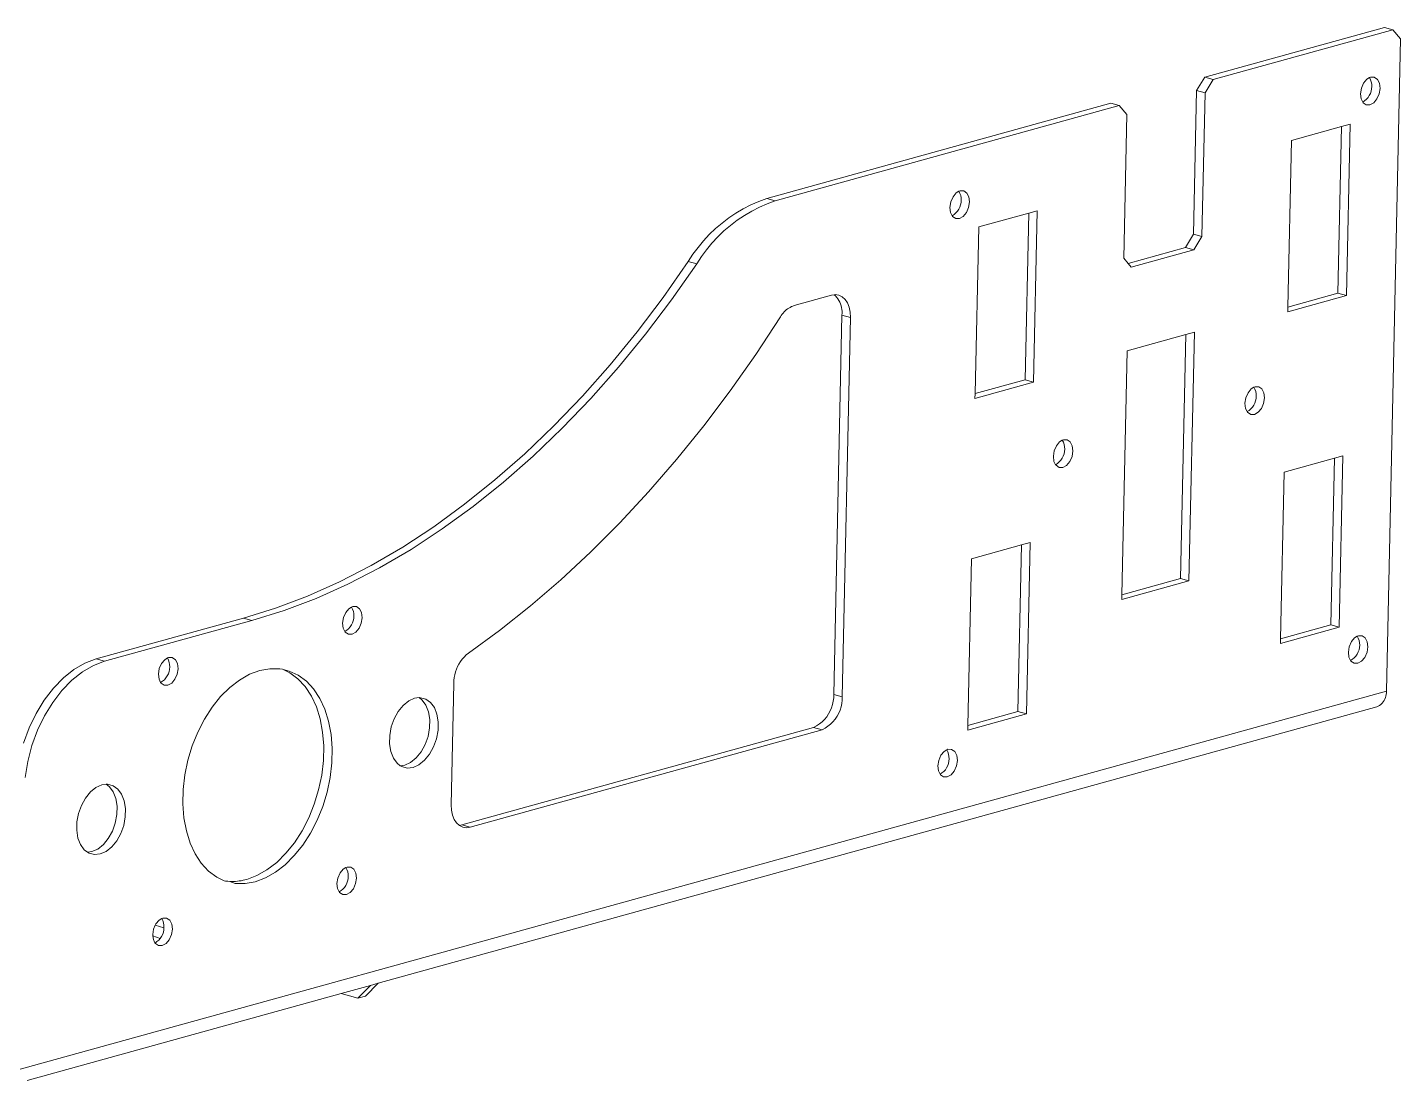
# Model space of a CAD drawing. Extents: x -144 to 2042, y -154 to 468.
# Drawn here: x 1057.6 to 1117.3, y 123.4 to 169.1 of the extents above; entities that cross this region are included whole.
import ezdxf

# ---------------------------------------------------------------- set-up
doc = ezdxf.new("R2010")
doc.units = 0
doc.layers.add('Layer0', color=7, linetype='BYLAYER', lineweight=5)

msp = doc.modelspace()

# ---------------------------------------------------------------- linework, layer by layer
at = {"layer": 'Layer0'}
for p, q in [((1116.63, 169.118), (1108.811, 166.954)), ((1116.997, 169.017), (1109.177, 166.853)), ((1116.997, 169.017), (1116.63, 169.118)), ((1117.326, 168.631), (1116.997, 169.017)), ((1116.71, 140.277), (1117.326, 168.631)), ((1108.46, 166.38), (1108.811, 166.954)), ((1108.811, 166.954), (1109.177, 166.853)), ((1109.177, 166.853), (1108.827, 166.279)), ((1115.718, 166.697), (1115.622, 166.477)), ((1115.859, 166.866), (1115.718, 166.697)), ((1115.973, 166.939), (1115.859, 166.866)), ((1116.023, 166.956), (1115.973, 166.939)), ((1116.018, 166.847), (1115.973, 166.939)), ((1116.051, 166.75), (1116.018, 166.847)), ((1116.184, 166.956), (1116.023, 166.956)), ((1116.071, 166.649), (1116.051, 166.75)), ((1116.077, 166.547), (1116.071, 166.649)), ((1116.319, 166.864), (1116.184, 166.956)), ((1116.407, 166.694), (1116.319, 166.864)), ((1116.435, 166.473), (1116.407, 166.694)), ((1108.46, 166.38), (1108.325, 160.132)), ((1108.827, 166.279), (1108.46, 166.38)), ((1108.691, 160.031), (1108.827, 166.279)), ((1115.622, 166.477), (1115.585, 166.238)), ((1115.585, 166.238), (1115.612, 166.017)), ((1115.612, 166.017), (1115.68, 165.874)), ((1115.766, 165.929), (1115.843, 165.996)), ((1115.843, 165.996), (1115.912, 166.072)), ((1115.912, 166.072), (1115.969, 166.157)), ((1115.969, 166.157), (1116.016, 166.248)), ((1116.016, 166.248), (1116.049, 166.345)), ((1116.049, 166.345), (1116.07, 166.445)), ((1116.07, 166.445), (1116.077, 166.547)), ((1116.16, 165.846), (1116.301, 166.014)), ((1116.301, 166.014), (1116.397, 166.234)), ((1116.397, 166.234), (1116.435, 166.473)), ((1104.731, 165.825), (1089.772, 161.686)), ((1105.098, 165.724), (1090.139, 161.585)), ((1105.098, 165.724), (1104.731, 165.825)), ((1105.427, 165.338), (1105.098, 165.724)), ((1115.68, 165.874), (1115.766, 165.929)), ((1115.68, 165.874), (1115.7, 165.848)), ((1115.7, 165.848), (1115.835, 165.756)), ((1115.835, 165.756), (1115.996, 165.755)), ((1115.996, 165.755), (1116.16, 165.846)), ((1105.427, 165.338), (1105.291, 159.09)), ((1114.763, 164.816), (1112.584, 164.213)), ((1114.763, 164.816), (1114.605, 157.571)), ((1115.134, 164.919), (1114.763, 164.816)), ((1114.972, 157.47), (1115.134, 164.919)), ((1112.584, 164.213), (1112.426, 156.968)), ((1098.01, 161.927), (1097.87, 161.758)), ((1098.124, 161.999), (1098.01, 161.927)), ((1098.174, 162.017), (1098.124, 161.999)), ((1098.17, 161.908), (1098.124, 161.999)), ((1098.203, 161.811), (1098.17, 161.908)), ((1098.336, 162.017), (1098.174, 162.017)), ((1098.222, 161.71), (1098.203, 161.811)), ((1098.471, 161.924), (1098.336, 162.017)), ((1098.559, 161.755), (1098.471, 161.924)), ((1088.753, 161.236), (1088.432, 161.048)), ((1089.084, 161.406), (1088.753, 161.236)), ((1089.424, 161.556), (1089.084, 161.406)), ((1089.45, 161.305), (1089.119, 161.136)), ((1089.772, 161.686), (1089.424, 161.556)), ((1089.791, 161.455), (1089.45, 161.305)), ((1089.772, 161.686), (1090.139, 161.585)), ((1090.139, 161.585), (1089.791, 161.455)), ((1097.773, 161.538), (1097.736, 161.299)), ((1097.736, 161.299), (1097.763, 161.078)), ((1097.87, 161.758), (1097.773, 161.538)), ((1098.063, 161.133), (1098.121, 161.218)), ((1098.121, 161.218), (1098.167, 161.309)), ((1098.167, 161.309), (1098.201, 161.406)), ((1098.201, 161.406), (1098.221, 161.506)), ((1098.221, 161.506), (1098.229, 161.608)), ((1098.229, 161.608), (1098.222, 161.71)), ((1098.452, 161.075), (1098.549, 161.295)), ((1098.549, 161.295), (1098.586, 161.534)), ((1098.586, 161.534), (1098.559, 161.755)), ((1087.826, 160.618), (1087.543, 160.377)), ((1088.123, 160.842), (1087.826, 160.618)), ((1088.432, 161.048), (1088.123, 160.842)), ((1088.49, 160.741), (1088.193, 160.517)), ((1088.799, 160.947), (1088.49, 160.741)), ((1089.119, 161.136), (1088.799, 160.947)), ((1097.763, 161.078), (1097.831, 160.935)), ((1097.831, 160.935), (1097.917, 160.99)), ((1097.831, 160.935), (1097.851, 160.909)), ((1097.851, 160.909), (1097.986, 160.817)), ((1097.917, 160.99), (1097.995, 161.057)), ((1097.986, 160.817), (1098.148, 160.816)), ((1097.995, 161.057), (1098.063, 161.133)), ((1098.148, 160.816), (1098.312, 160.907)), ((1098.312, 160.907), (1098.452, 161.075)), ((1101.164, 161.053), (1098.985, 160.45)), ((1101.164, 161.053), (1101.006, 153.808)), ((1101.535, 161.156), (1101.164, 161.053)), ((1101.373, 153.707), (1101.535, 161.156)), ((1087.274, 160.12), (1087.021, 159.848)), ((1087.543, 160.377), (1087.274, 160.12)), ((1087.641, 160.019), (1087.387, 159.747)), ((1087.91, 160.276), (1087.641, 160.019)), ((1088.193, 160.517), (1087.91, 160.276)), ((1098.985, 160.45), (1098.827, 153.205)), ((1107.974, 159.558), (1108.325, 160.132)), ((1108.325, 160.132), (1108.691, 160.031)), ((1108.691, 160.031), (1108.341, 159.457)), ((1086.783, 159.562), (1086.563, 159.262)), ((1087.021, 159.848), (1086.783, 159.562)), ((1087.15, 159.461), (1086.929, 159.161)), ((1087.387, 159.747), (1087.15, 159.461)), ((1107.974, 159.558), (1105.481, 158.868)), ((1105.621, 158.704), (1108.341, 159.457)), ((1108.341, 159.457), (1107.974, 159.558)), ((1085.267, 157.39), (1086.36, 158.95)), ((1086.727, 158.849), (1085.633, 157.289)), ((1086.563, 159.262), (1086.36, 158.95)), ((1086.36, 158.95), (1086.727, 158.849)), ((1086.929, 159.161), (1086.727, 158.849)), ((1105.481, 158.868), (1105.291, 159.09)), ((1105.621, 158.704), (1105.481, 158.868)), ((1084.133, 155.891), (1085.267, 157.39)), ((1085.633, 157.289), (1084.499, 155.79)), ((1090.902, 157.013), (1090.842, 156.986)), ((1090.963, 157.036), (1090.902, 157.013)), ((1092.584, 157.485), (1090.963, 157.036)), ((1092.584, 157.485), (1092.698, 157.506)), ((1092.698, 157.506), (1092.75, 157.508)), ((1092.757, 157.449), (1092.698, 157.506)), ((1092.75, 157.508), (1092.908, 157.483)), ((1092.812, 157.387), (1092.757, 157.449)), ((1092.862, 157.322), (1092.812, 157.387)), ((1092.906, 157.253), (1092.862, 157.322)), ((1092.945, 157.18), (1092.906, 157.253)), ((1092.908, 157.483), (1093.052, 157.413)), ((1092.978, 157.105), (1092.945, 157.18)), ((1093.004, 157.027), (1092.978, 157.105)), ((1093.025, 156.947), (1093.004, 157.027)), ((1093.052, 157.413), (1093.178, 157.299)), ((1093.178, 157.299), (1093.279, 157.146)), ((1093.279, 157.146), (1093.353, 156.96)), ((1112.422, 156.764), (1114.972, 157.47)), ((1114.605, 157.571), (1112.426, 156.968)), ((1114.605, 157.571), (1114.972, 157.47)), ((1090.37, 156.544), (1089.296, 154.909)), ((1090.405, 156.6), (1090.37, 156.544)), ((1090.442, 156.654), (1090.405, 156.6)), ((1090.483, 156.705), (1090.442, 156.654)), ((1090.526, 156.754), (1090.483, 156.705)), ((1090.573, 156.801), (1090.526, 156.754)), ((1090.622, 156.844), (1090.573, 156.801)), ((1090.674, 156.884), (1090.622, 156.844)), ((1090.728, 156.922), (1090.674, 156.884)), ((1090.784, 156.955), (1090.728, 156.922)), ((1090.842, 156.986), (1090.784, 156.955)), ((1093.042, 156.62), (1092.683, 140.136)), ((1093.039, 156.866), (1093.025, 156.947)), ((1093.046, 156.784), (1093.039, 156.866)), ((1093.042, 156.62), (1093.047, 156.702)), ((1093.408, 156.519), (1093.042, 156.62)), ((1093.047, 156.702), (1093.046, 156.784)), ((1093.05, 140.035), (1093.408, 156.519)), ((1093.353, 156.96), (1093.397, 156.749)), ((1093.397, 156.749), (1093.408, 156.519)), ((1112.426, 156.968), (1112.422, 156.764)), ((1082.961, 154.459), (1084.133, 155.891)), ((1108.364, 155.881), (1107.993, 155.778)), ((1108.129, 145.068), (1108.364, 155.881)), ((1084.499, 155.79), (1083.328, 154.358)), ((1107.993, 155.778), (1105.441, 155.071)), ((1107.993, 155.778), (1107.763, 145.169)), ((1089.296, 154.909), (1088.182, 153.328)), ((1105.441, 155.071), (1105.21, 144.462)), ((1081.755, 153.096), (1082.961, 154.459)), ((1083.328, 154.358), (1082.121, 152.995)), ((1098.823, 153.001), (1101.373, 153.707)), ((1101.006, 153.808), (1098.827, 153.205)), ((1101.006, 153.808), (1101.373, 153.707)), ((1110.95, 153.487), (1110.836, 153.414)), ((1110.999, 153.505), (1110.95, 153.487)), ((1110.995, 153.395), (1110.95, 153.487)), ((1111.161, 153.504), (1110.999, 153.505)), ((1111.296, 153.412), (1111.161, 153.504)), ((1080.516, 151.805), (1081.755, 153.096)), ((1082.121, 152.995), (1080.883, 151.704)), ((1088.182, 153.328), (1087.033, 151.802)), ((1098.827, 153.205), (1098.823, 153.001)), ((1110.599, 153.025), (1110.561, 152.786)), ((1110.695, 153.246), (1110.599, 153.025)), ((1110.836, 153.414), (1110.695, 153.246)), ((1110.992, 152.796), (1111.026, 152.893)), ((1111.028, 153.298), (1110.995, 153.395)), ((1111.026, 152.893), (1111.046, 152.993)), ((1111.047, 153.198), (1111.028, 153.298)), ((1111.046, 152.993), (1111.054, 153.095)), ((1111.054, 153.095), (1111.047, 153.198)), ((1111.384, 153.242), (1111.296, 153.412)), ((1111.374, 152.783), (1111.411, 153.022)), ((1111.411, 153.022), (1111.384, 153.242)), ((1110.561, 152.786), (1110.589, 152.565)), ((1110.589, 152.565), (1110.656, 152.422)), ((1110.656, 152.422), (1110.742, 152.478)), ((1110.656, 152.422), (1110.676, 152.396)), ((1110.676, 152.396), (1110.812, 152.304)), ((1110.742, 152.478), (1110.82, 152.544)), ((1110.812, 152.304), (1110.973, 152.303)), ((1110.82, 152.544), (1110.888, 152.62)), ((1110.888, 152.62), (1110.946, 152.705)), ((1110.946, 152.705), (1110.992, 152.796)), ((1110.973, 152.303), (1111.137, 152.394)), ((1111.137, 152.394), (1111.277, 152.562)), ((1111.277, 152.562), (1111.374, 152.783)), ((1079.249, 150.59), (1080.516, 151.805)), ((1080.883, 151.704), (1079.615, 150.489)), ((1087.033, 151.802), (1085.85, 150.336)), ((1102.506, 151.109), (1102.366, 150.941)), ((1102.62, 151.182), (1102.506, 151.109)), ((1102.67, 151.2), (1102.62, 151.182)), ((1102.666, 151.09), (1102.62, 151.182)), ((1102.698, 150.993), (1102.666, 151.09)), ((1102.832, 151.199), (1102.67, 151.2)), ((1102.967, 151.107), (1102.832, 151.199)), ((1103.055, 150.938), (1102.967, 151.107)), ((1077.954, 149.453), (1079.249, 150.59)), ((1079.615, 150.489), (1078.321, 149.352)), ((1102.269, 150.72), (1102.232, 150.481)), ((1102.232, 150.481), (1102.259, 150.261)), ((1102.366, 150.941), (1102.269, 150.72)), ((1102.617, 150.4), (1102.663, 150.491)), ((1102.663, 150.491), (1102.697, 150.588)), ((1102.697, 150.588), (1102.717, 150.688)), ((1102.718, 150.893), (1102.698, 150.993)), ((1102.717, 150.688), (1102.724, 150.791)), ((1102.724, 150.791), (1102.718, 150.893)), ((1102.948, 150.257), (1103.045, 150.478)), ((1103.045, 150.478), (1103.082, 150.717)), ((1103.082, 150.717), (1103.055, 150.938)), ((1114.82, 150.502), (1114.449, 150.399)), ((1114.658, 143.053), (1114.82, 150.502)), ((1085.85, 150.336), (1084.634, 148.931)), ((1102.259, 150.261), (1102.327, 150.117)), ((1102.327, 150.117), (1102.413, 150.173)), ((1102.327, 150.117), (1102.347, 150.091)), ((1102.347, 150.091), (1102.482, 149.999)), ((1102.413, 150.173), (1102.491, 150.239)), ((1102.482, 149.999), (1102.644, 149.998)), ((1102.491, 150.239), (1102.559, 150.315)), ((1102.559, 150.315), (1102.617, 150.4)), ((1102.644, 149.998), (1102.807, 150.089)), ((1102.807, 150.089), (1102.948, 150.257)), ((1114.449, 150.399), (1112.27, 149.796)), ((1114.449, 150.399), (1114.292, 143.154)), ((1076.637, 148.397), (1077.954, 149.453)), ((1078.321, 149.352), (1077.004, 148.296)), ((1112.27, 149.796), (1112.113, 142.551)), ((1084.634, 148.931), (1083.389, 147.591)), ((1075.299, 147.424), (1076.637, 148.397)), ((1077.004, 148.296), (1075.666, 147.323)), ((1083.389, 147.591), (1082.116, 146.317)), ((1073.945, 146.537), (1075.299, 147.424)), ((1075.666, 147.323), (1074.311, 146.436)), ((1072.576, 145.737), (1073.945, 146.537)), ((1074.311, 146.436), (1072.942, 145.636)), ((1082.116, 146.317), (1080.818, 145.112)), ((1100.85, 146.636), (1098.671, 146.033)), ((1100.85, 146.636), (1100.693, 139.391)), ((1101.221, 146.739), (1100.85, 146.636)), ((1101.059, 139.29), (1101.221, 146.739)), ((1071.196, 145.027), (1072.576, 145.737)), ((1098.671, 146.033), (1098.514, 138.788)), ((1072.942, 145.636), (1071.563, 144.926)), ((1080.818, 145.112), (1079.498, 143.978)), ((1105.206, 144.258), (1108.129, 145.068)), ((1107.763, 145.169), (1105.21, 144.462)), ((1107.763, 145.169), (1108.129, 145.068)), ((1069.809, 144.408), (1071.196, 145.027)), ((1071.563, 144.926), (1070.175, 144.307)), ((1067.024, 143.449), (1068.417, 143.881)), ((1068.417, 143.881), (1069.809, 144.408)), ((1070.175, 144.307), (1068.784, 143.781)), ((1071.72, 143.933), (1071.606, 143.86)), ((1071.769, 143.951), (1071.72, 143.933)), ((1071.765, 143.841), (1071.72, 143.933)), ((1071.931, 143.95), (1071.769, 143.951)), ((1072.066, 143.858), (1071.931, 143.95)), ((1079.498, 143.978), (1078.157, 142.917)), ((1105.21, 144.462), (1105.206, 144.258)), ((1067.024, 143.449), (1060.614, 141.675)), ((1060.98, 141.574), (1067.391, 143.348)), ((1067.391, 143.348), (1067.024, 143.449)), ((1068.784, 143.781), (1067.391, 143.348)), ((1071.369, 143.471), (1071.331, 143.232)), ((1071.465, 143.691), (1071.369, 143.471)), ((1071.606, 143.86), (1071.465, 143.691)), ((1071.762, 143.242), (1071.796, 143.339)), ((1071.798, 143.744), (1071.765, 143.841)), ((1071.796, 143.339), (1071.817, 143.439)), ((1071.818, 143.644), (1071.798, 143.744)), ((1071.817, 143.439), (1071.824, 143.541)), ((1071.824, 143.541), (1071.818, 143.644)), ((1072.154, 143.688), (1072.066, 143.858)), ((1072.144, 143.229), (1072.181, 143.467)), ((1072.181, 143.467), (1072.154, 143.688)), ((1071.331, 143.232), (1071.359, 143.011)), ((1071.359, 143.011), (1071.427, 142.868)), ((1071.427, 142.868), (1071.512, 142.924)), ((1071.427, 142.868), (1071.447, 142.842)), ((1071.447, 142.842), (1071.582, 142.75)), ((1071.512, 142.924), (1071.59, 142.99)), ((1071.582, 142.75), (1071.743, 142.749)), ((1071.59, 142.99), (1071.659, 143.066)), ((1071.659, 143.066), (1071.716, 143.151)), ((1071.716, 143.151), (1071.762, 143.242)), ((1071.743, 142.749), (1071.907, 142.84)), ((1071.907, 142.84), (1072.048, 143.008)), ((1072.048, 143.008), (1072.144, 143.229)), ((1078.157, 142.917), (1076.798, 141.931)), ((1112.108, 142.347), (1114.658, 143.053)), ((1114.292, 143.154), (1112.113, 142.551)), ((1114.292, 143.154), (1114.658, 143.053)), ((1115.495, 142.687), (1115.445, 142.669)), ((1115.657, 142.686), (1115.495, 142.687)), ((1115.792, 142.594), (1115.657, 142.686)), ((1112.113, 142.551), (1112.108, 142.347)), ((1115.094, 142.208), (1115.057, 141.969)), ((1115.191, 142.428), (1115.094, 142.208)), ((1115.331, 142.596), (1115.191, 142.428)), ((1115.445, 142.669), (1115.331, 142.596)), ((1115.491, 142.578), (1115.445, 142.669)), ((1115.524, 142.481), (1115.491, 142.578)), ((1115.522, 142.076), (1115.542, 142.176)), ((1115.543, 142.38), (1115.524, 142.481)), ((1115.542, 142.176), (1115.55, 142.278)), ((1115.55, 142.278), (1115.543, 142.38)), ((1115.88, 142.425), (1115.792, 142.594)), ((1115.87, 141.965), (1115.907, 142.204)), ((1115.907, 142.204), (1115.88, 142.425)), ((1059.652, 141.215), (1060.129, 141.492)), ((1060.129, 141.492), (1060.614, 141.675)), ((1060.98, 141.574), (1060.495, 141.391)), ((1060.614, 141.675), (1060.98, 141.574)), ((1063.6, 141.644), (1063.459, 141.476)), ((1063.714, 141.717), (1063.6, 141.644)), ((1063.763, 141.735), (1063.714, 141.717)), ((1063.759, 141.625), (1063.714, 141.717)), ((1063.792, 141.528), (1063.759, 141.625)), ((1063.925, 141.734), (1063.763, 141.735)), ((1063.811, 141.428), (1063.792, 141.528)), ((1064.06, 141.642), (1063.925, 141.734)), ((1064.148, 141.473), (1064.06, 141.642)), ((1076.457, 141.562), (1076.391, 141.455)), ((1076.532, 141.664), (1076.457, 141.562)), ((1076.614, 141.759), (1076.532, 141.664)), ((1076.702, 141.849), (1076.614, 141.759)), ((1076.798, 141.931), (1076.702, 141.849)), ((1115.057, 141.969), (1115.084, 141.748)), ((1115.084, 141.748), (1115.152, 141.605)), ((1115.152, 141.605), (1115.238, 141.66)), ((1115.152, 141.605), (1115.172, 141.579)), ((1115.172, 141.579), (1115.307, 141.486)), ((1115.238, 141.66), (1115.316, 141.727)), ((1115.307, 141.486), (1115.469, 141.486)), ((1115.316, 141.727), (1115.384, 141.803)), ((1115.384, 141.803), (1115.442, 141.887)), ((1115.442, 141.887), (1115.488, 141.979)), ((1115.469, 141.486), (1115.633, 141.576)), ((1115.488, 141.979), (1115.522, 142.076)), ((1115.633, 141.576), (1115.773, 141.745)), ((1115.773, 141.745), (1115.87, 141.965)), ((1059.192, 140.85), (1059.652, 141.215)), ((1060.018, 141.114), (1059.558, 140.749)), ((1060.495, 141.391), (1060.018, 141.114)), ((1063.362, 141.256), (1063.325, 141.017)), ((1063.325, 141.017), (1063.352, 140.796)), ((1063.459, 141.476), (1063.362, 141.256)), ((1063.652, 140.851), (1063.71, 140.935)), ((1063.71, 140.935), (1063.756, 141.027)), ((1063.756, 141.027), (1063.79, 141.123)), ((1063.79, 141.123), (1063.81, 141.224)), ((1063.81, 141.224), (1063.818, 141.326)), ((1063.818, 141.326), (1063.811, 141.428)), ((1064.041, 140.793), (1064.138, 141.013)), ((1064.138, 141.013), (1064.175, 141.252)), ((1064.175, 141.252), (1064.148, 141.473)), ((1067.287, 141.008), (1066.85, 140.76)), ((1067.73, 141.173), (1067.287, 141.008)), ((1068.171, 141.252), (1067.73, 141.173)), ((1068.602, 141.245), (1068.171, 141.252)), ((1068.713, 141.229), (1068.602, 141.245)), ((1068.748, 141.212), (1068.713, 141.229)), ((1069.015, 141.151), (1068.748, 141.212)), ((1068.748, 141.212), (1069.036, 141.072)), ((1069.402, 140.971), (1069.015, 141.151)), ((1069.036, 141.072), (1069.39, 140.811)), ((1069.757, 140.71), (1069.402, 140.971)), ((1076.208, 140.987), (1076.185, 140.864)), ((1076.24, 141.109), (1076.208, 140.987)), ((1076.282, 141.228), (1076.24, 141.109)), ((1076.332, 141.344), (1076.282, 141.228)), ((1076.391, 141.455), (1076.332, 141.344)), ((1058.362, 139.885), (1058.759, 140.403)), ((1059.126, 140.302), (1058.728, 139.784)), ((1058.759, 140.403), (1059.192, 140.85)), ((1059.558, 140.749), (1059.126, 140.302)), ((1063.352, 140.796), (1063.42, 140.652)), ((1063.42, 140.652), (1063.506, 140.708)), ((1063.42, 140.652), (1063.44, 140.626)), ((1063.44, 140.626), (1063.575, 140.534)), ((1063.506, 140.708), (1063.584, 140.775)), ((1063.575, 140.534), (1063.737, 140.534)), ((1063.584, 140.775), (1063.652, 140.851)), ((1063.737, 140.534), (1063.901, 140.624)), ((1063.901, 140.624), (1064.041, 140.793)), ((1066.428, 140.435), (1066.029, 140.038)), ((1066.85, 140.76), (1066.428, 140.435)), ((1069.39, 140.811), (1069.705, 140.473)), ((1069.705, 140.473), (1069.974, 140.065)), ((1070.071, 140.373), (1069.757, 140.71)), ((1070.34, 139.964), (1070.071, 140.373)), ((1076.166, 140.613), (1076.051, 135.331)), ((1076.171, 140.738), (1076.166, 140.613)), ((1076.185, 140.864), (1076.171, 140.738)), ((1116.71, 140.277), (1057.215, 123.813)), ((1058.008, 139.305), (1058.362, 139.885)), ((1058.728, 139.784), (1058.375, 139.204)), ((1066.029, 140.038), (1065.659, 139.576)), ((1069.974, 140.065), (1070.192, 139.593)), ((1070.559, 139.492), (1070.34, 139.964)), ((1074.207, 139.853), (1073.965, 139.658)), ((1074.462, 139.967), (1074.207, 139.853)), ((1074.654, 139.995), (1074.462, 139.967)), ((1074.716, 139.993), (1074.654, 139.995)), ((1074.654, 139.995), (1074.792, 139.885)), ((1074.952, 139.931), (1074.716, 139.993)), ((1074.792, 139.885), (1074.956, 139.661)), ((1075.159, 139.784), (1074.952, 139.931)), ((1075.323, 139.56), (1075.159, 139.784)), ((1092.592, 139.552), (1092.636, 139.694)), ((1092.636, 139.694), (1092.666, 139.839)), ((1092.666, 139.839), (1092.682, 139.987)), ((1092.682, 139.987), (1092.683, 140.136)), ((1092.683, 140.136), (1093.05, 140.035)), ((1093.003, 139.593), (1093.033, 139.738)), ((1093.033, 139.738), (1093.049, 139.886)), ((1093.049, 139.886), (1093.05, 140.035)), ((1116.416, 139.659), (1116.473, 139.702)), ((1116.473, 139.702), (1116.525, 139.752)), ((1116.525, 139.752), (1116.572, 139.806)), ((1116.572, 139.806), (1116.612, 139.865)), ((1116.612, 139.865), (1116.647, 139.928)), ((1116.647, 139.928), (1116.674, 139.994)), ((1116.674, 139.994), (1116.694, 140.063)), ((1116.694, 140.063), (1116.707, 140.134)), ((1116.707, 140.134), (1116.712, 140.205)), ((1116.712, 140.205), (1116.71, 140.277)), ((1057.706, 138.676), (1058.008, 139.305)), ((1058.375, 139.204), (1058.072, 138.575)), ((1065.659, 139.576), (1065.326, 139.059)), ((1070.192, 139.593), (1070.356, 139.068)), ((1070.723, 138.967), (1070.559, 139.492)), ((1072.882, 127.579), (1116.29, 139.591)), ((1073.75, 139.394), (1073.574, 139.076)), ((1073.965, 139.658), (1073.75, 139.394)), ((1074.956, 139.661), (1075.068, 139.373)), ((1075.068, 139.373), (1075.122, 139.039)), ((1075.435, 139.272), (1075.323, 139.56)), ((1075.488, 138.938), (1075.435, 139.272)), ((1092.284, 139.048), (1092.38, 139.162)), ((1092.38, 139.162), (1092.463, 139.285)), ((1092.463, 139.285), (1092.534, 139.415)), ((1092.534, 139.415), (1092.592, 139.552)), ((1092.746, 139.061), (1092.83, 139.184)), ((1092.83, 139.184), (1092.901, 139.314)), ((1092.901, 139.314), (1092.959, 139.451)), ((1092.959, 139.451), (1093.003, 139.593)), ((1098.51, 138.584), (1101.059, 139.29)), ((1100.693, 139.391), (1098.514, 138.788)), ((1100.693, 139.391), (1101.059, 139.29)), ((1116.29, 139.591), (1116.355, 139.622)), ((1116.355, 139.622), (1116.416, 139.659)), ((1057.46, 138.01), (1057.706, 138.676)), ((1058.072, 138.575), (1057.827, 137.909)), ((1065.035, 138.496), (1064.793, 137.897)), ((1065.326, 139.059), (1065.035, 138.496)), ((1070.356, 139.068), (1070.463, 138.498)), ((1070.463, 138.498), (1070.51, 137.894)), ((1070.829, 138.397), (1070.723, 138.967)), ((1073.448, 138.723), (1073.379, 138.354)), ((1073.574, 139.076), (1073.448, 138.723)), ((1075.114, 138.677), (1075.045, 138.308)), ((1075.122, 139.039), (1075.114, 138.677)), ((1075.412, 138.207), (1075.48, 138.576)), ((1075.48, 138.576), (1075.488, 138.938)), ((1091.807, 138.699), (1076.509, 134.466)), ((1076.875, 134.365), (1092.174, 138.598)), ((1091.807, 138.699), (1091.939, 138.768)), ((1092.174, 138.598), (1091.807, 138.699)), ((1091.939, 138.768), (1092.063, 138.85)), ((1092.063, 138.85), (1092.179, 138.943)), ((1092.174, 138.598), (1092.305, 138.667)), ((1092.179, 138.943), (1092.284, 139.048)), ((1092.305, 138.667), (1092.429, 138.749)), ((1092.429, 138.749), (1092.545, 138.842)), ((1092.545, 138.842), (1092.651, 138.947)), ((1092.651, 138.947), (1092.746, 139.061)), ((1098.514, 138.788), (1098.51, 138.584)), ((1057.827, 137.909), (1057.643, 137.219)), ((1070.876, 137.793), (1070.829, 138.397)), ((1073.379, 138.354), (1073.371, 137.992)), ((1073.371, 137.992), (1073.425, 137.657)), ((1074.919, 137.955), (1074.743, 137.637)), ((1075.045, 138.308), (1074.919, 137.955)), ((1075.286, 137.854), (1075.412, 138.207)), ((1064.793, 137.897), (1064.604, 137.274)), ((1070.51, 137.894), (1070.496, 137.267)), ((1070.863, 137.166), (1070.876, 137.793)), ((1073.425, 137.657), (1073.537, 137.37)), ((1073.537, 137.37), (1073.701, 137.146)), ((1074.528, 137.373), (1074.286, 137.178)), ((1074.743, 137.637), (1074.528, 137.373)), ((1074.895, 137.272), (1075.11, 137.536)), ((1075.11, 137.536), (1075.286, 137.854)), ((1097.342, 137.489), (1097.246, 137.269)), ((1097.483, 137.657), (1097.342, 137.489)), ((1097.597, 137.73), (1097.483, 137.657)), ((1097.647, 137.748), (1097.597, 137.73)), ((1097.642, 137.638), (1097.597, 137.73)), ((1097.675, 137.542), (1097.642, 137.638)), ((1097.808, 137.747), (1097.647, 137.748)), ((1097.695, 137.441), (1097.675, 137.542)), ((1097.694, 137.237), (1097.701, 137.339)), ((1097.701, 137.339), (1097.695, 137.441)), ((1097.943, 137.655), (1097.808, 137.747)), ((1098.031, 137.486), (1097.943, 137.655)), ((1098.059, 137.265), (1098.031, 137.486)), ((1057.643, 137.219), (1057.526, 136.521)), ((1064.604, 137.274), (1064.472, 136.637)), ((1070.496, 137.267), (1070.422, 136.63)), ((1070.789, 136.529), (1070.863, 137.166)), ((1073.701, 137.146), (1073.839, 137.036)), ((1074.031, 137.064), (1073.839, 137.036)), ((1073.839, 137.036), (1073.907, 136.998)), ((1073.907, 136.998), (1074.144, 136.936)), ((1074.286, 137.178), (1074.031, 137.064)), ((1074.144, 136.936), (1074.397, 136.963)), ((1074.397, 136.963), (1074.652, 137.077)), ((1074.652, 137.077), (1074.895, 137.272)), ((1097.246, 137.269), (1097.209, 137.03)), ((1097.209, 137.03), (1097.236, 136.809)), ((1097.236, 136.809), (1097.304, 136.665)), ((1097.304, 136.665), (1097.39, 136.721)), ((1097.39, 136.721), (1097.467, 136.788)), ((1097.467, 136.788), (1097.536, 136.864)), ((1097.536, 136.864), (1097.593, 136.948)), ((1097.593, 136.948), (1097.64, 137.04)), ((1097.64, 137.04), (1097.673, 137.136)), ((1097.673, 137.136), (1097.694, 137.237)), ((1097.784, 136.637), (1097.925, 136.806)), ((1097.925, 136.806), (1098.021, 137.026)), ((1098.021, 137.026), (1098.059, 137.265)), ((1060.863, 136.204), (1060.608, 136.09)), ((1061.055, 136.232), (1060.863, 136.204)), ((1061.117, 136.23), (1061.055, 136.232)), ((1061.055, 136.232), (1061.193, 136.122)), ((1061.353, 136.168), (1061.117, 136.23)), ((1061.193, 136.122), (1061.357, 135.898)), ((1061.56, 136.021), (1061.353, 136.168)), ((1064.472, 136.637), (1064.398, 136)), ((1070.422, 136.63), (1070.29, 135.994)), ((1070.656, 135.893), (1070.789, 136.529)), ((1097.304, 136.665), (1097.324, 136.639)), ((1097.324, 136.639), (1097.459, 136.547)), ((1097.459, 136.547), (1097.62, 136.547)), ((1097.62, 136.547), (1097.784, 136.637)), ((1060.151, 135.631), (1059.975, 135.313)), ((1060.366, 135.895), (1060.151, 135.631)), ((1060.608, 136.09), (1060.366, 135.895)), ((1061.357, 135.898), (1061.469, 135.61)), ((1061.469, 135.61), (1061.523, 135.276)), ((1061.724, 135.797), (1061.56, 136.021)), ((1061.836, 135.509), (1061.724, 135.797)), ((1064.398, 136), (1064.384, 135.374)), ((1070.29, 135.994), (1070.101, 135.371)), ((1070.467, 135.27), (1070.656, 135.893)), ((1059.849, 134.959), (1059.78, 134.591)), ((1059.975, 135.313), (1059.849, 134.959)), ((1061.515, 134.914), (1061.446, 134.545)), ((1061.523, 135.276), (1061.515, 134.914)), ((1061.889, 135.175), (1061.836, 135.509)), ((1061.882, 134.813), (1061.889, 135.175)), ((1064.384, 135.374), (1064.431, 134.77)), ((1070.101, 135.371), (1069.859, 134.772)), ((1070.225, 134.671), (1070.467, 135.27)), ((1076.062, 135.101), (1076.051, 135.331)), ((1076.106, 134.889), (1076.062, 135.101)), ((1059.78, 134.591), (1059.772, 134.229)), ((1061.446, 134.545), (1061.32, 134.192)), ((1061.687, 134.091), (1061.813, 134.444)), ((1061.813, 134.444), (1061.882, 134.813)), ((1064.431, 134.77), (1064.538, 134.2)), ((1069.859, 134.772), (1069.569, 134.208)), ((1069.935, 134.107), (1070.225, 134.671)), ((1076.18, 134.703), (1076.106, 134.889)), ((1076.282, 134.55), (1076.18, 134.703)), ((1076.407, 134.436), (1076.282, 134.55)), ((1076.407, 134.436), (1076.509, 134.466)), ((1076.552, 134.366), (1076.407, 134.436)), ((1076.509, 134.466), (1076.875, 134.365)), ((1076.71, 134.342), (1076.552, 134.366)), ((1076.875, 134.365), (1076.71, 134.342)), ((1059.772, 134.229), (1059.826, 133.894)), ((1059.826, 133.894), (1059.938, 133.607)), ((1061.144, 133.874), (1060.929, 133.61)), ((1061.32, 134.192), (1061.144, 133.874)), ((1061.296, 133.509), (1061.511, 133.773)), ((1061.511, 133.773), (1061.687, 134.091)), ((1064.538, 134.2), (1064.702, 133.674)), ((1069.569, 134.208), (1069.235, 133.691)), ((1069.602, 133.59), (1069.935, 134.107)), ((1059.938, 133.607), (1060.102, 133.383)), ((1060.102, 133.383), (1060.24, 133.272)), ((1060.432, 133.301), (1060.24, 133.272)), ((1060.24, 133.272), (1060.308, 133.235)), ((1060.308, 133.235), (1060.545, 133.173)), ((1060.687, 133.415), (1060.432, 133.301)), ((1060.545, 133.173), (1060.798, 133.2)), ((1060.929, 133.61), (1060.687, 133.415)), ((1060.798, 133.2), (1061.053, 133.314)), ((1061.053, 133.314), (1061.296, 133.509)), ((1064.702, 133.674), (1064.92, 133.203)), ((1064.92, 133.203), (1065.189, 132.794)), ((1068.866, 133.23), (1068.466, 132.833)), ((1068.832, 132.732), (1069.232, 133.129)), ((1069.235, 133.691), (1068.866, 133.23)), ((1069.232, 133.129), (1069.602, 133.59)), ((1065.189, 132.794), (1065.504, 132.456)), ((1068.466, 132.833), (1068.044, 132.507)), ((1068.41, 132.406), (1068.832, 132.732)), ((1071.36, 132.542), (1071.219, 132.374)), ((1071.474, 132.615), (1071.36, 132.542)), ((1071.523, 132.633), (1071.474, 132.615)), ((1071.519, 132.523), (1071.474, 132.615)), ((1071.685, 132.632), (1071.523, 132.633)), ((1071.82, 132.54), (1071.685, 132.632)), ((1071.908, 132.371), (1071.82, 132.54)), ((1065.504, 132.456), (1065.858, 132.195)), ((1065.858, 132.195), (1066.181, 132.039)), ((1066.181, 132.039), (1066.245, 132.016)), ((1066.245, 132.016), (1066.345, 132.017)), ((1066.345, 132.017), (1066.428, 132.011)), ((1066.428, 132.011), (1066.51, 132.008)), ((1066.428, 132.011), (1066.658, 131.922)), ((1066.51, 132.008), (1066.593, 132.008)), ((1066.593, 132.008), (1066.676, 132.011)), ((1066.676, 132.011), (1066.758, 132.017)), ((1066.758, 132.017), (1066.84, 132.027)), ((1066.84, 132.027), (1066.922, 132.039)), ((1066.922, 132.039), (1067.004, 132.055)), ((1067.004, 132.055), (1067.084, 132.073)), ((1067.084, 132.073), (1067.164, 132.095)), ((1067.089, 131.914), (1067.531, 131.994)), ((1067.607, 132.26), (1067.164, 132.095)), ((1067.531, 131.994), (1067.974, 132.159)), ((1068.044, 132.507), (1067.607, 132.26)), ((1067.974, 132.159), (1068.41, 132.406)), ((1071.123, 132.154), (1071.085, 131.915)), ((1071.219, 132.374), (1071.123, 132.154)), ((1071.516, 131.925), (1071.55, 132.021)), ((1071.552, 132.426), (1071.519, 132.523)), ((1071.55, 132.021), (1071.571, 132.122)), ((1071.572, 132.326), (1071.552, 132.426)), ((1071.571, 132.122), (1071.578, 132.224)), ((1071.578, 132.224), (1071.572, 132.326)), ((1071.898, 131.911), (1071.935, 132.15)), ((1071.935, 132.15), (1071.908, 132.371)), ((1066.658, 131.922), (1067.089, 131.914)), ((1071.085, 131.915), (1071.113, 131.694)), ((1071.113, 131.694), (1071.181, 131.55)), ((1071.181, 131.55), (1071.266, 131.606)), ((1071.181, 131.55), (1071.201, 131.524)), ((1071.201, 131.524), (1071.336, 131.432)), ((1071.266, 131.606), (1071.344, 131.673)), ((1071.336, 131.432), (1071.497, 131.432)), ((1071.344, 131.673), (1071.413, 131.749)), ((1071.413, 131.749), (1071.47, 131.833)), ((1071.47, 131.833), (1071.516, 131.925)), ((1071.497, 131.432), (1071.661, 131.522)), ((1071.661, 131.522), (1071.802, 131.691)), ((1071.802, 131.691), (1071.898, 131.911)), ((1063.213, 130.158), (1063.18, 130.1)), ((1063.354, 130.327), (1063.213, 130.158)), ((1063.468, 130.4), (1063.354, 130.327)), ((1063.517, 130.417), (1063.468, 130.4)), ((1063.513, 130.308), (1063.468, 130.4)), ((1063.546, 130.211), (1063.513, 130.308)), ((1063.679, 130.417), (1063.517, 130.417)), ((1063.565, 130.11), (1063.546, 130.211)), ((1063.814, 130.325), (1063.679, 130.417)), ((1063.902, 130.155), (1063.814, 130.325)), ((1063.929, 129.934), (1063.902, 130.155)), ((1063.116, 129.938), (1063.079, 129.699)), ((1063.079, 129.699), (1063.08, 129.644)), ((1063.08, 129.644), (1063.106, 129.478)), ((1063.08, 129.644), (1063.406, 129.533)), ((1063.18, 130.1), (1063.116, 129.938)), ((1063.561, 129.995), (1063.18, 130.1)), ((1063.406, 129.533), (1063.464, 129.618)), ((1063.464, 129.618), (1063.51, 129.709)), ((1063.51, 129.709), (1063.544, 129.806)), ((1063.544, 129.806), (1063.564, 129.906)), ((1063.561, 129.995), (1063.565, 130.11)), ((1063.564, 129.906), (1063.561, 129.995)), ((1063.795, 129.475), (1063.892, 129.695)), ((1063.892, 129.695), (1063.929, 129.934)), ((1063.106, 129.478), (1063.155, 129.365)), ((1063.174, 129.335), (1063.155, 129.365)), ((1063.207, 129.351), (1063.174, 129.335)), ((1063.174, 129.335), (1063.194, 129.309)), ((1063.194, 129.309), (1063.329, 129.217)), ((1063.207, 129.351), (1063.26, 129.39)), ((1063.26, 129.39), (1063.338, 129.457)), ((1063.329, 129.217), (1063.491, 129.216)), ((1063.338, 129.457), (1063.406, 129.533)), ((1063.491, 129.216), (1063.655, 129.307)), ((1063.655, 129.307), (1063.795, 129.475)), ((1071.264, 127.131), (1072.542, 127.485)), ((1071.991, 126.931), (1072.542, 127.485)), ((1072.882, 127.579), (1072.331, 127.025)), ((1072.542, 127.485), (1072.882, 127.579)), ((1057.617, 123.355), (1071.264, 127.131)), ((1071.991, 126.931), (1071.264, 127.131)), ((1072.331, 127.025), (1071.991, 126.931))]:
    msp.add_line(p, q, dxfattribs=at)

doc.saveas('drawing.dxf')
